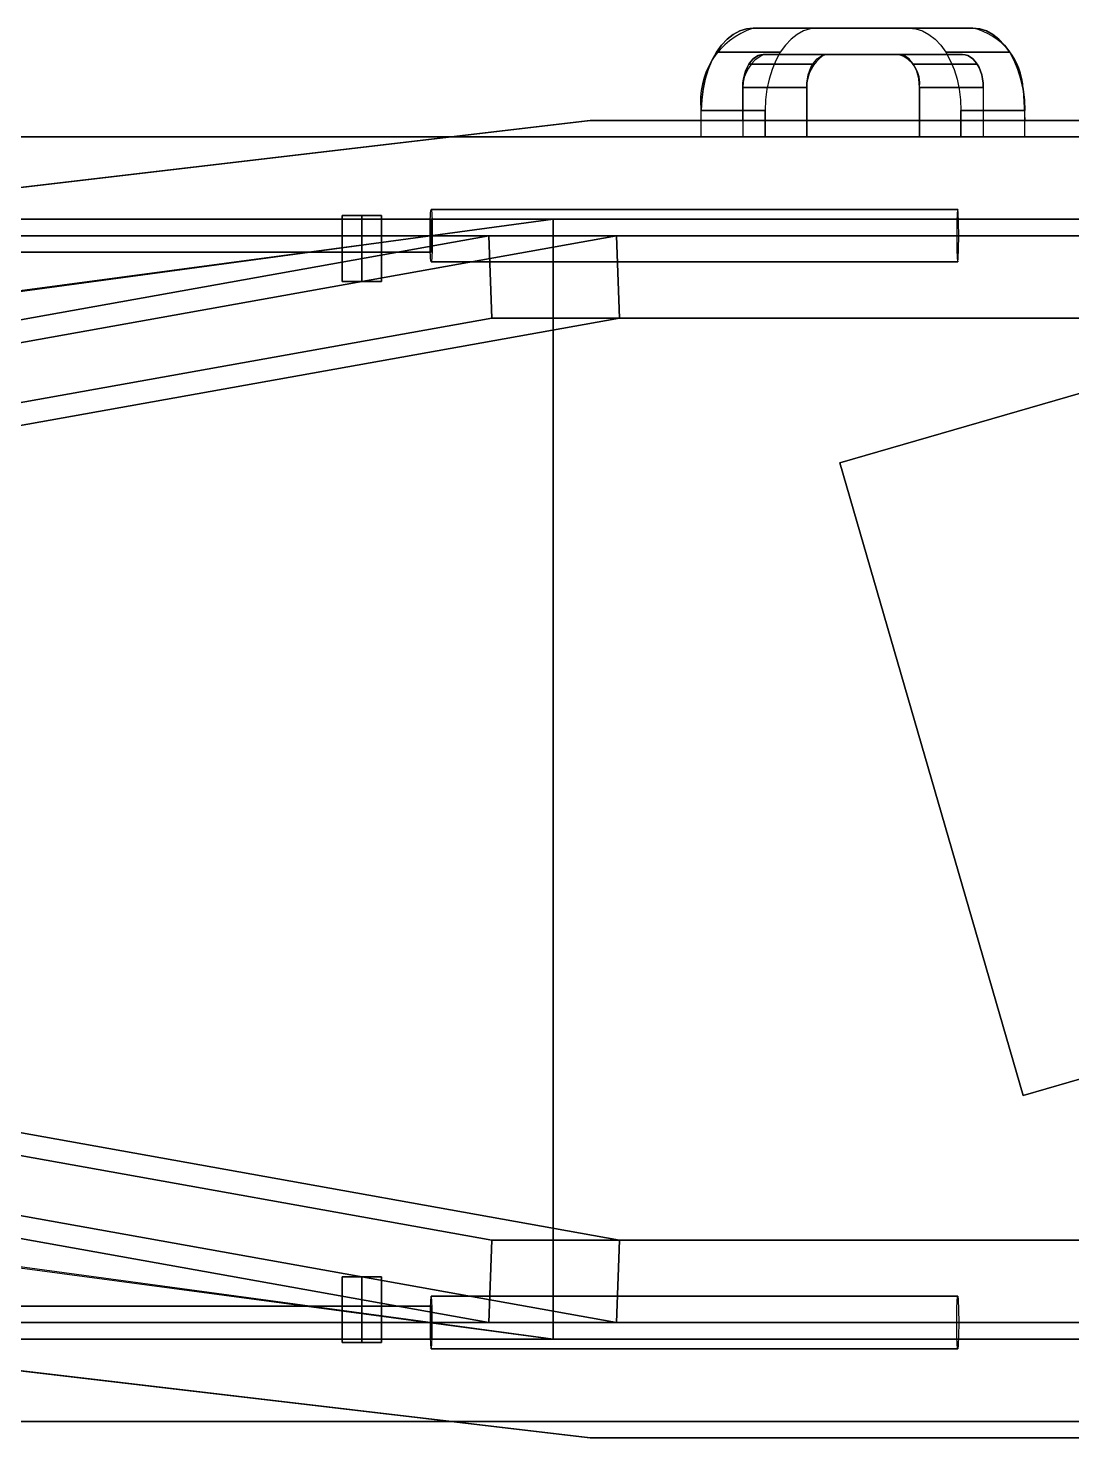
# Model space of a CAD drawing. Extents: x -1 to 1424, y -441 to 8.
# Drawn here: x 584.2 to 901.1, y -420 to 8 of the extents above; entities that cross this region are included whole.
import ezdxf

# ---------------------------------------------------------------- set-up
doc = ezdxf.new("R2010")
doc.units = 0
for name, color, linetype in [('PQ_200_2D', 1, 'Continuous'), ('PQ_200_3D', 1, 'Continuous'), ('PQ_204_2D', 7, 'Continuous'), ('PQ_204_3D', 7, 'Continuous'), ('PQ_BLUE_3D', 5, 'Continuous')]:
    doc.layers.add(name, color=color, linetype=linetype)

msp = doc.modelspace()

# ---------------------------------------------------------------- linework, layer by layer
at = {"layer": 'PQ_200_2D'}
for p, q in [((804.32, 8), (851.65, 8)), ((851.65, 8), (871.04, 8)), ((886.28, -10.53), (886.82, -20)), ((788.55, -20), (788.55, -17)), ((712.32, -25), (754.79, -20)), ((754.79, -20), (1093.13, -20)), ((712.32, -25), (473.97, -25)), ((712.32, -415), (473.97, -415)), ((754.79, -420), (712.32, -415)), ((1093.13, -420), (754.79, -420))]:
    msp.add_line(p, q, dxfattribs=at)
for centre, radius, start, end in [((811.38, -13.93), 23.04, 107.8446, 187.6491), ((866.64, -11.15), 19.65, 1.8196, 77.0464)]:
    msp.add_arc(centre, radius, start, end, dxfattribs=at)
at = {"layer": 'PQ_200_3D', "extrusion": (0, 1, 0)}
msp.add_circle((-685.47, 513.16, -48.89), 6, dxfattribs=at)
at = {"layer": 'PQ_200_3D', "extrusion": (0, -1, 0)}
for centre in [(685.47, 513.16, 385), (685.47, 513.16, 391.11)]:
    msp.add_circle(centre, 6, dxfattribs=at)
at = {"layer": 'PQ_200_3D'}
for points, invisible_edges in [([(706.53, -47.01, 524.07), (866.42, -47.01, 518.01), (866.27, -48.08, 514.02), (706.38, -48.08, 520.07)], 4), ([(706.69, -48.08, 528.06), (866.57, -48.08, 522.01), (866.42, -47.01, 518.01), (706.53, -47.01, 524.07)], 1), ([(153.64, -50, 545), (153.64, -50.67, 547.5), (706.53, -50.67, 526.57), (706.53, -50, 524.07)], 2), ([(153.64, -50.67, 542.5), (153.64, -50, 545), (706.53, -50, 524.07), (706.53, -50.67, 521.57)], 8), ([(153.64, -50.67, 547.5), (153.64, -52.5, 549.33), (706.53, -52.5, 528.4), (706.53, -50.67, 526.57)], 10), ([(153.64, -52.5, 540.67), (153.64, -50.67, 542.5), (706.53, -50.67, 521.57), (706.53, -52.5, 519.74)], 10), ([(680.27, -68.89, 516.16), (679.47, -68.89, 513.16), (679.47, -48.89, 513.16), (680.27, -48.89, 516.16)], 8), ([(679.47, -68.89, 513.16), (680.27, -68.89, 510.16), (680.27, -48.89, 510.16), (679.47, -48.89, 513.16)], 2), ([(680.27, -48.89, 516.16), (679.47, -48.89, 513.16), (685.47, -48.89, 513.16)], 15), ([(679.47, -48.89, 513.16), (680.27, -48.89, 510.16), (685.47, -48.89, 513.16)], 15), ([(682.47, -68.89, 518.35), (680.27, -68.89, 516.16), (680.27, -48.89, 516.16), (682.47, -48.89, 518.35)], 10), ([(680.27, -68.89, 510.16), (682.47, -68.89, 507.96), (682.47, -48.89, 507.96), (680.27, -48.89, 510.16)], 10), ([(682.47, -48.89, 518.35), (680.27, -48.89, 516.16), (685.47, -48.89, 513.16)], 15), ([(680.27, -48.89, 510.16), (682.47, -48.89, 507.96), (685.47, -48.89, 513.16)], 15), ([(685.47, -68.89, 519.16), (682.47, -68.89, 518.35), (682.47, -48.89, 518.35), (685.47, -48.89, 519.16)], 2), ([(682.47, -68.89, 507.96), (685.47, -68.89, 507.16), (685.47, -48.89, 507.16), (682.47, -48.89, 507.96)], 8), ([(685.47, -48.89, 519.16), (682.47, -48.89, 518.35), (685.47, -48.89, 513.16)], 15), ([(682.47, -48.89, 507.96), (685.47, -48.89, 507.16), (685.47, -48.89, 513.16)], 15), ([(688.47, -68.89, 518.35), (685.47, -68.89, 519.16), (685.47, -48.89, 519.16), (688.47, -48.89, 518.35)], 8), ([(685.47, -68.89, 507.16), (688.47, -68.89, 507.96), (688.47, -48.89, 507.96), (685.47, -48.89, 507.16)], 2), ([(691.47, -48.89, 513.16), (690.67, -48.89, 516.16), (685.47, -48.89, 513.16)], 15), ([(690.67, -48.89, 516.16), (688.47, -48.89, 518.35), (685.47, -48.89, 513.16)], 15), ([(688.47, -48.89, 518.35), (685.47, -48.89, 519.16), (685.47, -48.89, 513.16)], 15), ([(685.47, -48.89, 507.16), (688.47, -48.89, 507.96), (685.47, -48.89, 513.16)], 15), ([(688.47, -48.89, 507.96), (690.67, -48.89, 510.16), (685.47, -48.89, 513.16)], 15), ([(690.67, -48.89, 510.16), (691.47, -48.89, 513.16), (685.47, -48.89, 513.16)], 15), ([(690.67, -68.89, 516.16), (688.47, -68.89, 518.35), (688.47, -48.89, 518.35), (690.67, -48.89, 516.16)], 10), ([(688.47, -68.89, 507.96), (690.67, -68.89, 510.16), (690.67, -48.89, 510.16), (688.47, -48.89, 507.96)], 10), ([(691.47, -68.89, 513.16), (690.67, -68.89, 516.16), (690.67, -48.89, 516.16), (691.47, -48.89, 513.16)], 2), ([(690.67, -68.89, 510.16), (691.47, -68.89, 513.16), (691.47, -48.89, 513.16), (690.67, -48.89, 510.16)], 8), ([(706.27, -51, 517.15), (866.16, -51, 511.09), (866.12, -55, 510.02), (706.23, -55, 516.08)], 1), ([(706.38, -48.08, 520.07), (866.27, -48.08, 514.02), (866.16, -51, 511.09), (706.27, -51, 517.15)], 5), ([(706.8, -51, 530.98), (866.68, -51, 524.93), (866.57, -48.08, 522.01), (706.69, -48.08, 528.06)], 5), ([(706.84, -55, 532.05), (866.72, -55, 526), (866.68, -51, 524.93), (706.8, -51, 530.98)], 4), ([(153.64, -52.5, 549.33), (153.64, -55, 550), (706.53, -55, 529.07), (706.53, -52.5, 528.4)], 8), ([(153.64, -55, 540), (153.64, -52.5, 540.67), (706.53, -52.5, 519.74), (706.53, -55, 519.07)], 2), ([(153.64, -55, 550), (153.64, -57.5, 549.33), (706.53, -57.5, 528.4), (706.53, -55, 529.07)], 2), ([(153.64, -57.5, 540.67), (153.64, -55, 540), (706.53, -55, 519.07), (706.53, -57.5, 519.74)], 8), ([(706.23, -55, 516.08), (866.12, -55, 510.02), (866.16, -59, 511.09), (706.27, -59, 517.15)], 4), ([(706.8, -59, 530.98), (866.68, -59, 524.93), (866.72, -55, 526), (706.84, -55, 532.05)], 1), ([(153.64, -57.5, 549.33), (153.64, -59.33, 547.5), (706.53, -59.33, 526.57), (706.53, -57.5, 528.4)], 10), ([(153.64, -59.33, 542.5), (153.64, -57.5, 540.67), (706.53, -57.5, 519.74), (706.53, -59.33, 521.57)], 10), ([(153.64, -59.33, 547.5), (153.64, -60, 545), (706.53, -60, 524.07), (706.53, -59.33, 526.57)], 8), ([(153.64, -60, 545), (153.64, -59.33, 542.5), (706.53, -59.33, 521.57), (706.53, -60, 524.07)], 2), ([(706.27, -59, 517.15), (866.16, -59, 511.09), (866.27, -61.92, 514.02), (706.38, -61.92, 520.07)], 5), ([(706.69, -61.92, 528.06), (866.57, -61.92, 522.01), (866.68, -59, 524.93), (706.8, -59, 530.98)], 5), ([(706.38, -61.92, 520.07), (866.27, -61.92, 514.02), (866.42, -62.99, 518.01), (706.53, -62.99, 524.07)], 1), ([(706.53, -62.99, 524.07), (866.42, -62.99, 518.01), (866.57, -61.92, 522.01), (706.69, -61.92, 528.06)], 4), ([(680.27, -371.11, 516.16), (679.47, -371.11, 513.16), (679.47, -391.11, 513.16), (680.27, -391.11, 516.16)], 8), ([(679.47, -371.11, 513.16), (680.27, -371.11, 510.16), (680.27, -391.11, 510.16), (679.47, -391.11, 513.16)], 2), ([(682.47, -371.11, 518.35), (680.27, -371.11, 516.16), (680.27, -391.11, 516.16), (682.47, -391.11, 518.35)], 10), ([(680.27, -371.11, 510.16), (682.47, -371.11, 507.96), (682.47, -391.11, 507.96), (680.27, -391.11, 510.16)], 10), ([(685.47, -371.11, 519.16), (682.47, -371.11, 518.35), (682.47, -391.11, 518.35), (685.47, -391.11, 519.16)], 2), ([(682.47, -371.11, 507.96), (685.47, -371.11, 507.16), (685.47, -391.11, 507.16), (682.47, -391.11, 507.96)], 8), ([(688.47, -371.11, 518.35), (685.47, -371.11, 519.16), (685.47, -391.11, 519.16), (688.47, -391.11, 518.35)], 8), ([(685.47, -371.11, 507.16), (688.47, -371.11, 507.96), (688.47, -391.11, 507.96), (685.47, -391.11, 507.16)], 2), ([(690.67, -371.11, 516.16), (688.47, -371.11, 518.35), (688.47, -391.11, 518.35), (690.67, -391.11, 516.16)], 10), ([(688.47, -371.11, 507.96), (690.67, -371.11, 510.16), (690.67, -391.11, 510.16), (688.47, -391.11, 507.96)], 10), ([(691.47, -371.11, 513.16), (690.67, -371.11, 516.16), (690.67, -391.11, 516.16), (691.47, -391.11, 513.16)], 2), ([(690.67, -371.11, 510.16), (691.47, -371.11, 513.16), (691.47, -391.11, 513.16), (690.67, -391.11, 510.16)], 8), ([(153.64, -380.67, 547.5), (153.64, -380, 545), (706.53, -380, 524.07), (706.53, -380.67, 526.57)], 8), ([(153.64, -380, 545), (153.64, -380.67, 542.5), (706.53, -380.67, 521.57), (706.53, -380, 524.07)], 2), ([(153.64, -382.5, 549.33), (153.64, -380.67, 547.5), (706.53, -380.67, 526.57), (706.53, -382.5, 528.4)], 10), ([(153.64, -380.67, 542.5), (153.64, -382.5, 540.67), (706.53, -382.5, 519.74), (706.53, -380.67, 521.57)], 10), ([(706.53, -385, 524.07), (706.27, -381, 517.15), (706.38, -378.08, 520.07), (706.53, -385, 524.07)], 15), ([(706.27, -381, 517.15), (866.16, -381, 511.09), (866.27, -378.08, 514.02), (706.38, -378.08, 520.07)], 5), ([(706.53, -385, 524.07), (706.38, -378.08, 520.07), (706.53, -377.01, 524.07), (706.53, -385, 524.07)], 15), ([(706.38, -378.08, 520.07), (866.27, -378.08, 514.02), (866.42, -377.01, 518.01), (706.53, -377.01, 524.07)], 1), ([(706.53, -385, 524.07), (706.53, -377.01, 524.07), (706.69, -378.08, 528.06), (706.53, -385, 524.07)], 15), ([(706.53, -377.01, 524.07), (866.42, -377.01, 518.01), (866.57, -378.08, 522.01), (706.69, -378.08, 528.06)], 4), ([(706.53, -385, 524.07), (706.69, -378.08, 528.06), (706.8, -381, 530.98), (706.53, -385, 524.07)], 15), ([(706.69, -378.08, 528.06), (866.57, -378.08, 522.01), (866.68, -381, 524.93), (706.8, -381, 530.98)], 5), ([(866.16, -381, 511.09), (866.42, -385, 518.01), (866.42, -385, 518.01), (866.27, -378.08, 514.02)], 15), ([(866.27, -378.08, 514.02), (866.42, -385, 518.01), (866.42, -385, 518.01), (866.42, -377.01, 518.01)], 15), ([(866.42, -377.01, 518.01), (866.42, -385, 518.01), (866.42, -385, 518.01), (866.57, -378.08, 522.01)], 15), ([(866.57, -378.08, 522.01), (866.42, -385, 518.01), (866.42, -385, 518.01), (866.68, -381, 524.93)], 15), ([(153.64, -385, 550), (153.64, -382.5, 549.33), (706.53, -382.5, 528.4), (706.53, -385, 529.07)], 2), ([(153.64, -382.5, 540.67), (153.64, -385, 540), (706.53, -385, 519.07), (706.53, -382.5, 519.74)], 8), ([(153.64, -387.5, 549.33), (153.64, -385, 550), (706.53, -385, 529.07), (706.53, -387.5, 528.4)], 8), ([(153.64, -385, 540), (153.64, -387.5, 540.67), (706.53, -387.5, 519.74), (706.53, -385, 519.07)], 2), ([(706.53, -385, 524.07), (706.23, -385, 516.08), (706.27, -381, 517.15), (706.53, -385, 524.07)], 15), ([(706.23, -385, 516.08), (866.12, -385, 510.02), (866.16, -381, 511.09), (706.27, -381, 517.15)], 4), ([(706.53, -385, 524.07), (706.27, -389, 517.15), (706.23, -385, 516.08), (706.53, -385, 524.07)], 15), ([(706.27, -389, 517.15), (866.16, -389, 511.09), (866.12, -385, 510.02), (706.23, -385, 516.08)], 1), ([(706.53, -385, 524.07), (706.38, -391.92, 520.07), (706.27, -389, 517.15), (706.53, -385, 524.07)], 15), ([(706.53, -385, 524.07), (706.53, -392.99, 524.07), (706.38, -391.92, 520.07), (706.53, -385, 524.07)], 15), ([(706.53, -385, 524.07), (706.8, -381, 530.98), (706.84, -385, 532.05), (706.53, -385, 524.07)], 15), ([(706.53, -385, 524.07), (706.84, -385, 532.05), (706.8, -389, 530.98), (706.53, -385, 524.07)], 15), ([(706.53, -385, 524.07), (706.8, -389, 530.98), (706.69, -391.92, 528.06), (706.53, -385, 524.07)], 15), ([(706.53, -385, 524.07), (706.69, -391.92, 528.06), (706.53, -392.99, 524.07), (706.53, -385, 524.07)], 15), ([(706.8, -381, 530.98), (866.68, -381, 524.93), (866.72, -385, 526), (706.84, -385, 532.05)], 1), ([(706.84, -385, 532.05), (866.72, -385, 526), (866.68, -389, 524.93), (706.8, -389, 530.98)], 4), ([(866.12, -385, 510.02), (866.42, -385, 518.01), (866.42, -385, 518.01), (866.16, -381, 511.09)], 15), ([(866.16, -389, 511.09), (866.42, -385, 518.01), (866.42, -385, 518.01), (866.12, -385, 510.02)], 15), ([(866.27, -391.92, 514.02), (866.42, -385, 518.01), (866.42, -385, 518.01), (866.16, -389, 511.09)], 15), ([(866.42, -392.99, 518.01), (866.42, -385, 518.01), (866.42, -385, 518.01), (866.27, -391.92, 514.02)], 15), ([(866.68, -381, 524.93), (866.42, -385, 518.01), (866.42, -385, 518.01), (866.72, -385, 526)], 15), ([(866.72, -385, 526), (866.42, -385, 518.01), (866.42, -385, 518.01), (866.68, -389, 524.93)], 15), ([(866.68, -389, 524.93), (866.42, -385, 518.01), (866.42, -385, 518.01), (866.57, -391.92, 522.01)], 15), ([(866.57, -391.92, 522.01), (866.42, -385, 518.01), (866.42, -385, 518.01), (866.42, -392.99, 518.01)], 15), ([(153.64, -389.33, 547.5), (153.64, -387.5, 549.33), (706.53, -387.5, 528.4), (706.53, -389.33, 526.57)], 10), ([(153.64, -387.5, 540.67), (153.64, -389.33, 542.5), (706.53, -389.33, 521.57), (706.53, -387.5, 519.74)], 10), ([(153.64, -390, 545), (153.64, -389.33, 547.5), (706.53, -389.33, 526.57), (706.53, -390, 524.07)], 2), ([(153.64, -389.33, 542.5), (153.64, -390, 545), (706.53, -390, 524.07), (706.53, -389.33, 521.57)], 8), ([(706.38, -391.92, 520.07), (866.27, -391.92, 514.02), (866.16, -389, 511.09), (706.27, -389, 517.15)], 5), ([(706.8, -389, 530.98), (866.68, -389, 524.93), (866.57, -391.92, 522.01), (706.69, -391.92, 528.06)], 5), ([(680.27, -391.11, 516.16), (679.47, -391.11, 513.16), (685.47, -391.11, 513.16)], 15), ([(679.47, -391.11, 513.16), (680.27, -391.11, 510.16), (685.47, -391.11, 513.16)], 15), ([(682.47, -391.11, 518.35), (680.27, -391.11, 516.16), (685.47, -391.11, 513.16)], 15), ([(680.27, -391.11, 510.16), (682.47, -391.11, 507.96), (685.47, -391.11, 513.16)], 15), ([(685.47, -391.11, 519.16), (682.47, -391.11, 518.35), (685.47, -391.11, 513.16)], 15), ([(682.47, -391.11, 507.96), (685.47, -391.11, 507.16), (685.47, -391.11, 513.16)], 15), ([(691.47, -391.11, 513.16), (690.67, -391.11, 516.16), (685.47, -391.11, 513.16)], 15), ([(690.67, -391.11, 516.16), (688.47, -391.11, 518.35), (685.47, -391.11, 513.16)], 15), ([(688.47, -391.11, 518.35), (685.47, -391.11, 519.16), (685.47, -391.11, 513.16)], 15), ([(685.47, -391.11, 507.16), (688.47, -391.11, 507.96), (685.47, -391.11, 513.16)], 15), ([(688.47, -391.11, 507.96), (690.67, -391.11, 510.16), (685.47, -391.11, 513.16)], 15), ([(690.67, -391.11, 510.16), (691.47, -391.11, 513.16), (685.47, -391.11, 513.16)], 15), ([(706.53, -392.99, 524.07), (866.42, -392.99, 518.01), (866.27, -391.92, 514.02), (706.38, -391.92, 520.07)], 4), ([(706.69, -391.92, 528.06), (866.57, -391.92, 522.01), (866.42, -392.99, 518.01), (706.53, -392.99, 524.07)], 1)]:
    msp.add_3dface(points, dxfattribs=dict(at, invisible_edges=invisible_edges))
at = {"layer": 'PQ_204_2D'}
for p, q in [((807.48, 0), (848.49, 0)), ((801.17, -20), (801.17, -10)), ((820.56, -20), (820.56, -10)), ((854.8, -10), (854.8, -20)), ((128.65, -93.71), (712.32, -25)), ((712.32, -415), (128.65, -346.29))]:
    msp.add_line(p, q, dxfattribs=at)
for centre, radius, start, end in [((812.24, -10), 11.08, 115.4937, 180), ((832.52, -10), 11.96, 125.1185, 180), ((845.83, -8.67), 9.07, 351.5747, 72.9316)]:
    msp.add_arc(centre, radius, start, end, dxfattribs=at)
at = {"layer": 'PQ_204_3D'}
for points, invisible_edges in [([(794.72, 2.83, 461.57), (796.43, 4.65, 463.68), (815.83, 4.65, 447.9), (814.11, 2.83, 445.79)], 10), ([(796.43, 4.65, 463.68), (794.72, 2.83, 461.57), (803.63, -2.07, 472.53), (804.32, -1.34, 473.38)], 10), ([(796.43, 4.65, 463.68), (798.28, 6.1, 465.95), (817.68, 6.1, 450.18), (815.83, 4.65, 447.9)], 10), ([(798.28, 6.1, 465.95), (796.43, 4.65, 463.68), (804.32, -1.34, 473.38), (805.06, -0.76, 474.29)], 10), ([(798.28, 6.1, 465.95), (800.24, 7.15, 468.36), (819.63, 7.15, 452.58), (817.68, 6.1, 450.18)], 10), ([(800.24, 7.15, 468.36), (798.28, 6.1, 465.95), (805.06, -0.76, 474.29), (805.84, -0.34, 475.25)], 10), ([(800.24, 7.15, 468.36), (802.26, 7.79, 470.84), (821.66, 7.79, 455.07), (819.63, 7.15, 452.58)], 10), ([(802.26, 7.79, 470.84), (800.24, 7.15, 468.36), (805.84, -0.34, 475.25), (806.65, -0.09, 476.24)], 10), ([(802.26, 7.79, 470.84), (804.32, 8, 473.38), (823.72, 8, 457.6), (821.66, 7.79, 455.07)], 8), ([(804.32, 8, 473.38), (802.26, 7.79, 470.84), (806.65, -0.09, 476.24), (807.48, 0, 477.25)], 10), ([(804.32, 8, 473.38), (851.65, 8, 531.56), (848.49, 0, 527.68), (807.48, 0, 477.25)], 10), ([(815.83, 4.65, 447.9), (814.11, 2.83, 445.79), (823.03, -2.07, 456.76), (823.72, -1.34, 457.6)], 10), ([(817.68, 6.1, 450.18), (815.83, 4.65, 447.9), (823.72, -1.34, 457.6), (824.46, -0.76, 458.51)], 10), ([(819.63, 7.15, 452.58), (817.68, 6.1, 450.18), (824.46, -0.76, 458.51), (825.24, -0.34, 459.47)], 10), ([(821.66, 7.79, 455.07), (819.63, 7.15, 452.58), (825.24, -0.34, 459.47), (826.05, -0.09, 460.47)], 10), ([(823.72, 8, 457.6), (821.66, 7.79, 455.07), (826.05, -0.09, 460.47), (826.87, 0, 461.48)], 10), ([(823.72, 8, 457.6), (871.04, 8, 515.78), (867.89, 0, 511.9), (826.87, 0, 461.48)], 10), ([(851.65, 8, 531.56), (853.71, 7.79, 534.09), (849.32, -0.09, 528.69), (848.49, 0, 527.68)], 10), ([(853.71, 7.79, 534.09), (855.73, 7.15, 536.58), (850.13, -0.34, 529.69), (849.32, -0.09, 528.69)], 10), ([(855.73, 7.15, 536.58), (857.69, 6.1, 538.98), (850.91, -0.76, 530.65), (850.13, -0.34, 529.69)], 10), ([(857.69, 6.1, 538.98), (859.54, 4.65, 541.25), (851.65, -1.34, 531.56), (850.91, -0.76, 530.65)], 10), ([(851.65, 8, 531.56), (853.71, 7.79, 534.09), (873.1, 7.79, 518.31), (871.04, 8, 515.78)], 2), ([(859.54, 4.65, 541.25), (861.25, 2.83, 543.36), (852.33, -2.07, 532.4), (851.65, -1.34, 531.56)], 10), ([(853.71, 7.79, 534.09), (855.73, 7.15, 536.58), (875.13, 7.15, 520.8), (873.1, 7.79, 518.31)], 10), ([(855.73, 7.15, 536.58), (857.69, 6.1, 538.98), (877.08, 6.1, 523.2), (875.13, 7.15, 520.8)], 10), ([(857.69, 6.1, 538.98), (859.54, 4.65, 541.25), (878.93, 4.65, 525.48), (877.08, 6.1, 523.2)], 10), ([(859.54, 4.65, 541.25), (861.25, 2.83, 543.36), (880.65, 2.83, 527.59), (878.93, 4.65, 525.48)], 10), ([(871.04, 8, 515.78), (873.1, 7.79, 518.31), (868.71, -0.09, 512.92), (867.89, 0, 511.9)], 10), ([(873.1, 7.79, 518.31), (875.13, 7.15, 520.8), (869.52, -0.34, 513.91), (868.71, -0.09, 512.92)], 10), ([(875.13, 7.15, 520.8), (877.08, 6.1, 523.2), (870.3, -0.76, 514.87), (869.52, -0.34, 513.91)], 10), ([(877.08, 6.1, 523.2), (878.93, 4.65, 525.48), (871.04, -1.34, 515.78), (870.3, -0.76, 514.87)], 10), ([(878.93, 4.65, 525.48), (880.65, 2.83, 527.59), (871.73, -2.07, 516.63), (871.04, -1.34, 515.78)], 10), ([(791.81, -1.78, 457.99), (793.17, 0.68, 459.66), (812.56, 0.68, 443.89), (811.2, -1.78, 442.21)], 8), ([(793.17, 0.68, 459.66), (791.81, -1.78, 457.99), (802.47, -3.91, 471.1), (803.01, -2.93, 471.77)], 10), ([(793.17, 0.68, 459.66), (794.72, 2.83, 461.57), (814.11, 2.83, 445.79), (812.56, 0.68, 443.89)], 2), ([(794.72, 2.83, 461.57), (793.17, 0.68, 459.66), (803.01, -2.93, 471.77), (803.63, -2.07, 472.53)], 10), ([(807.48, 0, 477.25), (806.65, -0.09, 476.24), (826.05, -0.09, 460.47), (826.87, 0, 461.48)], 2), ([(812.56, 0.68, 443.89), (811.2, -1.78, 442.21), (821.86, -3.91, 455.32), (822.41, -2.93, 455.99)], 10), ([(814.11, 2.83, 445.79), (812.56, 0.68, 443.89), (822.41, -2.93, 455.99), (823.03, -2.07, 456.76)], 10), ([(861.25, 2.83, 543.36), (862.8, 0.68, 545.27), (852.96, -2.93, 533.16), (852.33, -2.07, 532.4)], 10), ([(862.8, 0.68, 545.27), (864.16, -1.78, 546.94), (853.5, -3.91, 533.83), (852.96, -2.93, 533.16)], 10), ([(861.25, 2.83, 543.36), (862.8, 0.68, 545.27), (882.2, 0.68, 529.5), (880.65, 2.83, 527.59)], 8), ([(862.8, 0.68, 545.27), (864.16, -1.78, 546.94), (883.56, -1.78, 531.17), (882.2, 0.68, 529.5)], 2), ([(880.65, 2.83, 527.59), (882.2, 0.68, 529.5), (872.35, -2.93, 517.39), (871.73, -2.07, 516.63)], 10), ([(882.2, 0.68, 529.5), (883.56, -1.78, 531.17), (872.89, -3.91, 518.06), (872.35, -2.93, 517.39)], 10), ([(790.66, -4.5, 456.58), (791.81, -1.78, 457.99), (811.2, -1.78, 442.21), (810.05, -4.5, 440.8)], 10), ([(791.81, -1.78, 457.99), (790.66, -4.5, 456.58), (802.01, -5, 470.54), (802.47, -3.91, 471.1)], 10), ([(802.47, -3.91, 471.1), (802.01, -5, 470.54), (821.41, -5, 454.76), (821.86, -3.91, 455.32)], 10), ([(803.01, -2.93, 471.77), (802.47, -3.91, 471.1), (821.86, -3.91, 455.32), (822.41, -2.93, 455.99)], 2), ([(803.63, -2.07, 472.53), (803.01, -2.93, 471.77), (822.41, -2.93, 455.99), (823.03, -2.07, 456.76)], 8), ([(804.32, -1.34, 473.38), (803.63, -2.07, 472.53), (823.03, -2.07, 456.76), (823.72, -1.34, 457.6)], 10), ([(805.06, -0.76, 474.29), (804.32, -1.34, 473.38), (823.72, -1.34, 457.6), (824.46, -0.76, 458.51)], 10), ([(805.84, -0.34, 475.25), (805.06, -0.76, 474.29), (824.46, -0.76, 458.51), (825.24, -0.34, 459.47)], 10), ([(806.65, -0.09, 476.24), (805.84, -0.34, 475.25), (825.24, -0.34, 459.47), (826.05, -0.09, 460.47)], 10), ([(811.2, -1.78, 442.21), (810.05, -4.5, 440.8), (821.41, -5, 454.76), (821.86, -3.91, 455.32)], 10), ([(849.32, -0.09, 528.69), (848.49, 0, 527.68), (867.89, 0, 511.9), (868.71, -0.09, 512.92)], 8), ([(850.13, -0.34, 529.69), (849.32, -0.09, 528.69), (868.71, -0.09, 512.92), (869.52, -0.34, 513.91)], 10), ([(850.91, -0.76, 530.65), (850.13, -0.34, 529.69), (869.52, -0.34, 513.91), (870.3, -0.76, 514.87)], 10), ([(851.65, -1.34, 531.56), (850.91, -0.76, 530.65), (870.3, -0.76, 514.87), (871.04, -1.34, 515.78)], 10), ([(852.33, -2.07, 532.4), (851.65, -1.34, 531.56), (871.04, -1.34, 515.78), (871.73, -2.07, 516.63)], 10), ([(852.96, -2.93, 533.16), (852.33, -2.07, 532.4), (871.73, -2.07, 516.63), (872.35, -2.93, 517.39)], 2), ([(853.5, -3.91, 533.83), (852.96, -2.93, 533.16), (872.35, -2.93, 517.39), (872.89, -3.91, 518.06)], 8), ([(864.16, -1.78, 546.94), (865.31, -4.5, 548.35), (853.96, -5, 534.4), (853.5, -3.91, 533.83)], 10), ([(853.96, -5, 534.4), (853.5, -3.91, 533.83), (872.89, -3.91, 518.06), (873.35, -5, 518.62)], 10), ([(864.16, -1.78, 546.94), (865.31, -4.5, 548.35), (884.7, -4.5, 532.58), (883.56, -1.78, 531.17)], 10), ([(883.56, -1.78, 531.17), (884.7, -4.5, 532.58), (873.35, -5, 518.62), (872.89, -3.91, 518.06)], 10), ([(789.08, -10.53, 454.64), (788.68, -13.74, 454.15), (801.22, -8.69, 469.56), (801.38, -7.41, 469.76)], 10), ([(789.75, -7.43, 455.46), (789.08, -10.53, 454.64), (801.38, -7.41, 469.76), (801.65, -6.17, 470.09)], 10), ([(789.08, -10.53, 454.64), (789.75, -7.43, 455.46), (809.14, -7.43, 439.68), (808.48, -10.53, 438.87)], 10), ([(789.75, -7.43, 455.46), (790.66, -4.5, 456.58), (810.05, -4.5, 440.8), (809.14, -7.43, 439.68)], 10), ([(790.66, -4.5, 456.58), (789.75, -7.43, 455.46), (801.65, -6.17, 470.09), (802.01, -5, 470.54)], 10), ([(801.38, -7.41, 469.76), (801.22, -8.69, 469.56), (820.61, -8.69, 453.79), (820.78, -7.41, 453.99)], 10), ([(801.65, -6.17, 470.09), (801.38, -7.41, 469.76), (820.78, -7.41, 453.99), (821.04, -6.17, 454.31)], 10), ([(802.01, -5, 470.54), (801.65, -6.17, 470.09), (821.04, -6.17, 454.31), (821.41, -5, 454.76)], 10), ([(808.48, -10.53, 438.87), (808.07, -13.74, 438.37), (820.61, -8.69, 453.79), (820.78, -7.41, 453.99)], 10), ([(809.14, -7.43, 439.68), (808.48, -10.53, 438.87), (820.78, -7.41, 453.99), (821.04, -6.17, 454.31)], 10), ([(810.05, -4.5, 440.8), (809.14, -7.43, 439.68), (821.04, -6.17, 454.31), (821.41, -5, 454.76)], 10), ([(865.31, -4.5, 548.35), (866.22, -7.43, 549.48), (854.32, -6.17, 534.85), (853.96, -5, 534.4)], 10), ([(854.32, -6.17, 534.85), (853.96, -5, 534.4), (873.35, -5, 518.62), (873.72, -6.17, 519.07)], 10), ([(854.59, -7.41, 535.17), (854.32, -6.17, 534.85), (873.72, -6.17, 519.07), (873.98, -7.41, 519.4)], 10), ([(866.22, -7.43, 549.48), (866.89, -10.53, 550.29), (854.59, -7.41, 535.17), (854.32, -6.17, 534.85)], 10), ([(854.75, -8.69, 535.37), (854.59, -7.41, 535.17), (873.98, -7.41, 519.4), (874.14, -8.69, 519.59)], 10), ([(866.89, -10.53, 550.29), (867.29, -13.74, 550.79), (854.75, -8.69, 535.37), (854.59, -7.41, 535.17)], 10), ([(865.31, -4.5, 548.35), (866.22, -7.43, 549.48), (885.62, -7.43, 533.7), (884.7, -4.5, 532.58)], 10), ([(866.22, -7.43, 549.48), (866.89, -10.53, 550.29), (886.28, -10.53, 534.52), (885.62, -7.43, 533.7)], 10), ([(884.7, -4.5, 532.58), (885.62, -7.43, 533.7), (873.72, -6.17, 519.07), (873.35, -5, 518.62)], 10), ([(885.62, -7.43, 533.7), (886.28, -10.53, 534.52), (873.98, -7.41, 519.4), (873.72, -6.17, 519.07)], 10), ([(886.28, -10.53, 534.52), (886.68, -13.74, 535.01), (874.14, -8.69, 519.59), (873.98, -7.41, 519.4)], 10), ([(788.68, -13.74, 454.15), (788.55, -17, 453.98), (801.17, -10, 469.5), (801.22, -8.69, 469.56)], 10), ([(788.55, -17, 453.98), (801.17, -10, 469.5), (801.17, -25, 469.5), (788.55, -25, 453.98)], 1), ([(788.68, -13.74, 454.15), (789.08, -10.53, 454.64), (808.48, -10.53, 438.87), (808.07, -13.74, 438.37)], 10), ([(801.22, -8.69, 469.56), (801.17, -10, 469.5), (820.56, -10, 453.72), (820.61, -8.69, 453.79)], 8), ([(808.07, -13.74, 438.37), (807.94, -17, 438.21), (820.56, -10, 453.72), (820.61, -8.69, 453.79)], 10), ([(807.94, -17, 438.21), (820.56, -10, 453.72), (820.56, -25, 453.72), (807.94, -25, 438.21)], 1), ([(854.8, -10, 535.44), (854.75, -8.69, 535.37), (874.14, -8.69, 519.59), (874.2, -10, 519.66)], 2), ([(867.29, -13.74, 550.79), (867.42, -17, 550.95), (854.8, -10, 535.44), (854.75, -8.69, 535.37)], 10), ([(854.8, -10, 535.44), (854.8, -25, 535.44), (867.42, -25, 550.95), (867.42, -17, 550.95)], 8), ([(866.89, -10.53, 550.29), (867.29, -13.74, 550.79), (886.68, -13.74, 535.01), (886.28, -10.53, 534.52)], 10), ([(886.68, -13.74, 535.01), (886.82, -17, 535.18), (874.2, -10, 519.66), (874.14, -8.69, 519.59)], 10), ([(874.2, -10, 519.66), (874.2, -25, 519.66), (886.82, -25, 535.18), (886.82, -17, 535.18)], 8), ([(788.55, -17, 453.98), (788.68, -13.74, 454.15), (808.07, -13.74, 438.37), (807.94, -17, 438.21)], 2), ([(867.29, -13.74, 550.79), (867.42, -17, 550.95), (886.82, -17, 535.18), (886.68, -13.74, 535.01)], 8)]:
    msp.add_3dface(points, dxfattribs=dict(at, invisible_edges=invisible_edges))
for points in [[(804.32, 8, 473.38), (851.65, 8, 531.56), (871.04, 8, 515.78), (823.72, 8, 457.6)], [(848.49, 0, 527.68), (807.48, 0, 477.25), (826.87, 0, 461.48), (867.89, 0, 511.9)], [(801.17, -10, 469.5), (801.17, -25, 469.5), (820.56, -25, 453.72), (820.56, -10, 453.72)], [(854.8, -25, 535.44), (854.8, -10, 535.44), (874.2, -10, 519.66), (874.2, -25, 519.66)], [(788.55, -25, 453.98), (788.55, -17, 453.98), (807.94, -17, 438.21), (807.94, -25, 438.21)], [(867.42, -17, 550.95), (867.42, -25, 550.95), (886.82, -25, 535.18), (886.82, -17, 535.18)], [(801.17, -25, 469.5), (788.55, -25, 453.98), (807.94, -25, 438.21), (820.56, -25, 453.72)], [(867.42, -25, 550.95), (854.8, -25, 535.44), (874.2, -25, 519.66), (886.82, -25, 535.18)], [(743.6, -50, 880), (743.6, -50, 830), (42.86, -145, 850), (32.86, -145, 880)], [(743.6, -50, 830), (743.6, -390, 830), (42.86, -295, 850), (42.86, -145, 850)], [(1123.13, -50, 880), (1089.95, -50, 830), (743.6, -50, 830), (743.6, -50, 880)], [(1089.95, -50, 830), (1089.95, -390, 830), (743.6, -390, 830), (743.6, -50, 830)], [(743.6, -390, 880), (743.6, -390, 830), (42.86, -295, 850), (32.86, -295, 880)], [(1123.13, -390, 880), (1089.95, -390, 830), (743.6, -390, 830), (743.6, -390, 880)]]:
    msp.add_3dface(points, dxfattribs=at)
at = {"layer": 'PQ_BLUE_3D'}
for points in [[(110.39, -95.86, 900), (754.79, -20, 900), (754.79, -20, 880), (110.39, -95.86, 880)], [(754.79, -20, 900), (1093.13, -20, 900), (1093.13, -20, 880), (754.79, -20, 880)], [(754.79, -420, 900), (110.39, -344.14, 900), (110.39, -344.14, 880), (754.79, -420, 880)], [(1093.13, -420, 900), (754.79, -420, 900), (754.79, -420, 880), (1093.13, -420, 880)]]:
    msp.add_3dface(points, dxfattribs=at)
for points, invisible_edges in [([(754.79, -420, 900), (754.79, -20, 900), (110.39, -95.86, 900), (110.39, -344.14, 900)], 5), ([(754.79, -420, 880), (754.79, -20, 880), (110.39, -95.86, 880), (110.39, -344.14, 880)], 5), ([(754.79, -20, 900), (1093.13, -20, 900), (1093.13, -420, 900), (754.79, -420, 900)], 10), ([(754.79, -20, 880), (1093.13, -20, 880), (1093.13, -420, 880), (754.79, -420, 880)], 10)]:
    msp.add_3dface(points, dxfattribs=dict(at, invisible_edges=invisible_edges))

# ---------------------------------------------------------------- meshes
at = {"layer": 'PQ_200_3D'}
mesh = msp.add_polyface(dxfattribs=at)
corners = [(433.63, -50, 37.47), (472.41, -50, 5.92), (1103.44, -50, 781.68), (1064.66, -50, 813.23), (433.63, -25, 37.47), (472.41, -25, 5.92), (1103.44, -25, 781.68), (1064.66, -25, 813.23)]
mesh.append_faces([[corners[k] for k in face] for face in [(1, 2, 3, 0), (7, 6, 5, 4), (4, 5, 1, 0), (2, 6, 7, 3), (3, 7, 4, 0), (5, 6, 2, 1)]])
mesh = msp.add_polyface(dxfattribs=at)
corners = [(763.72, -80, 456.58), (724.93, -80, 425.03), (438.43, -131.38, 777.24), (477.22, -131.38, 808.79), (762.83, -55, 457.67), (724.04, -55, 426.12), (436.65, -106.54, 779.42), (475.44, -106.54, 810.97)]
mesh.append_faces([[corners[k] for k in face] for face in [(0, 3, 2, 1), (4, 5, 6, 7), (0, 1, 5, 4), (3, 7, 6, 2), (0, 4, 7, 3), (1, 2, 6, 5)]])
mesh = msp.add_polyface(dxfattribs=at)
corners = [(1104.64, -80, 37.47), (1065.85, -80, 5.92), (724.93, -80, 425.03), (763.72, -80, 456.58), (1104.64, -55, 37.47), (1065.85, -55, 5.92), (724.04, -55, 426.12), (762.83, -55, 457.67)]
mesh.append_faces([[corners[k] for k in face] for face in [(0, 3, 2, 1), (4, 5, 6, 7), (0, 1, 5, 4), (3, 7, 6, 2), (0, 4, 7, 3), (1, 2, 6, 5)]])
mesh = msp.add_polyface(dxfattribs=at)
corners = [(763.72, -360, 456.58), (724.93, -360, 425.03), (438.43, -308.62, 777.24), (477.22, -308.62, 808.79), (762.83, -385, 457.67), (724.04, -385, 426.12), (436.65, -333.46, 779.42), (475.44, -333.46, 810.97)]
mesh.append_faces([[corners[k] for k in face] for face in [(1, 2, 3, 0), (7, 6, 5, 4), (4, 5, 1, 0), (2, 6, 7, 3), (3, 7, 4, 0), (5, 6, 2, 1)]])
mesh = msp.add_polyface(dxfattribs=at)
corners = [(1104.64, -360, 37.47), (1065.85, -360, 5.92), (724.93, -360, 425.03), (763.72, -360, 456.58), (1104.64, -385, 37.47), (1065.85, -385, 5.92), (724.04, -385, 426.12), (762.83, -385, 457.67)]
mesh.append_faces([[corners[k] for k in face] for face in [(1, 2, 3, 0), (7, 6, 5, 4), (4, 5, 1, 0), (2, 6, 7, 3), (3, 7, 4, 0), (5, 6, 2, 1)]])
mesh = msp.add_polyface(dxfattribs=at)
corners = [(433.63, -390, 37.47), (472.41, -390, 5.92), (1103.44, -390, 781.68), (1064.66, -390, 813.23), (433.63, -415, 37.47), (472.41, -415, 5.92), (1103.44, -415, 781.68), (1064.66, -415, 813.23)]
mesh.append_faces([[corners[k] for k in face] for face in [(0, 3, 2, 1), (4, 5, 6, 7), (0, 1, 5, 4), (3, 7, 6, 2), (0, 4, 7, 3), (1, 2, 6, 5)]])
at = {"layer": 'PQ_204_3D'}
mesh = msp.add_polyface(dxfattribs=at)
corners = [(886.25, -316.06, 740), (963.1, -293.83, 740), (907.52, -101.71, 740), (830.67, -123.94, 740), (886.25, -316.06, 830), (963.1, -293.83, 830), (907.52, -101.71, 830), (830.67, -123.94, 830)]
mesh.append_faces([[corners[k] for k in face] for face in [(0, 3, 2, 1), (4, 5, 6, 7), (0, 1, 5, 4), (3, 7, 6, 2), (0, 4, 7, 3), (1, 2, 6, 5)]])

doc.saveas('drawing.dxf')
